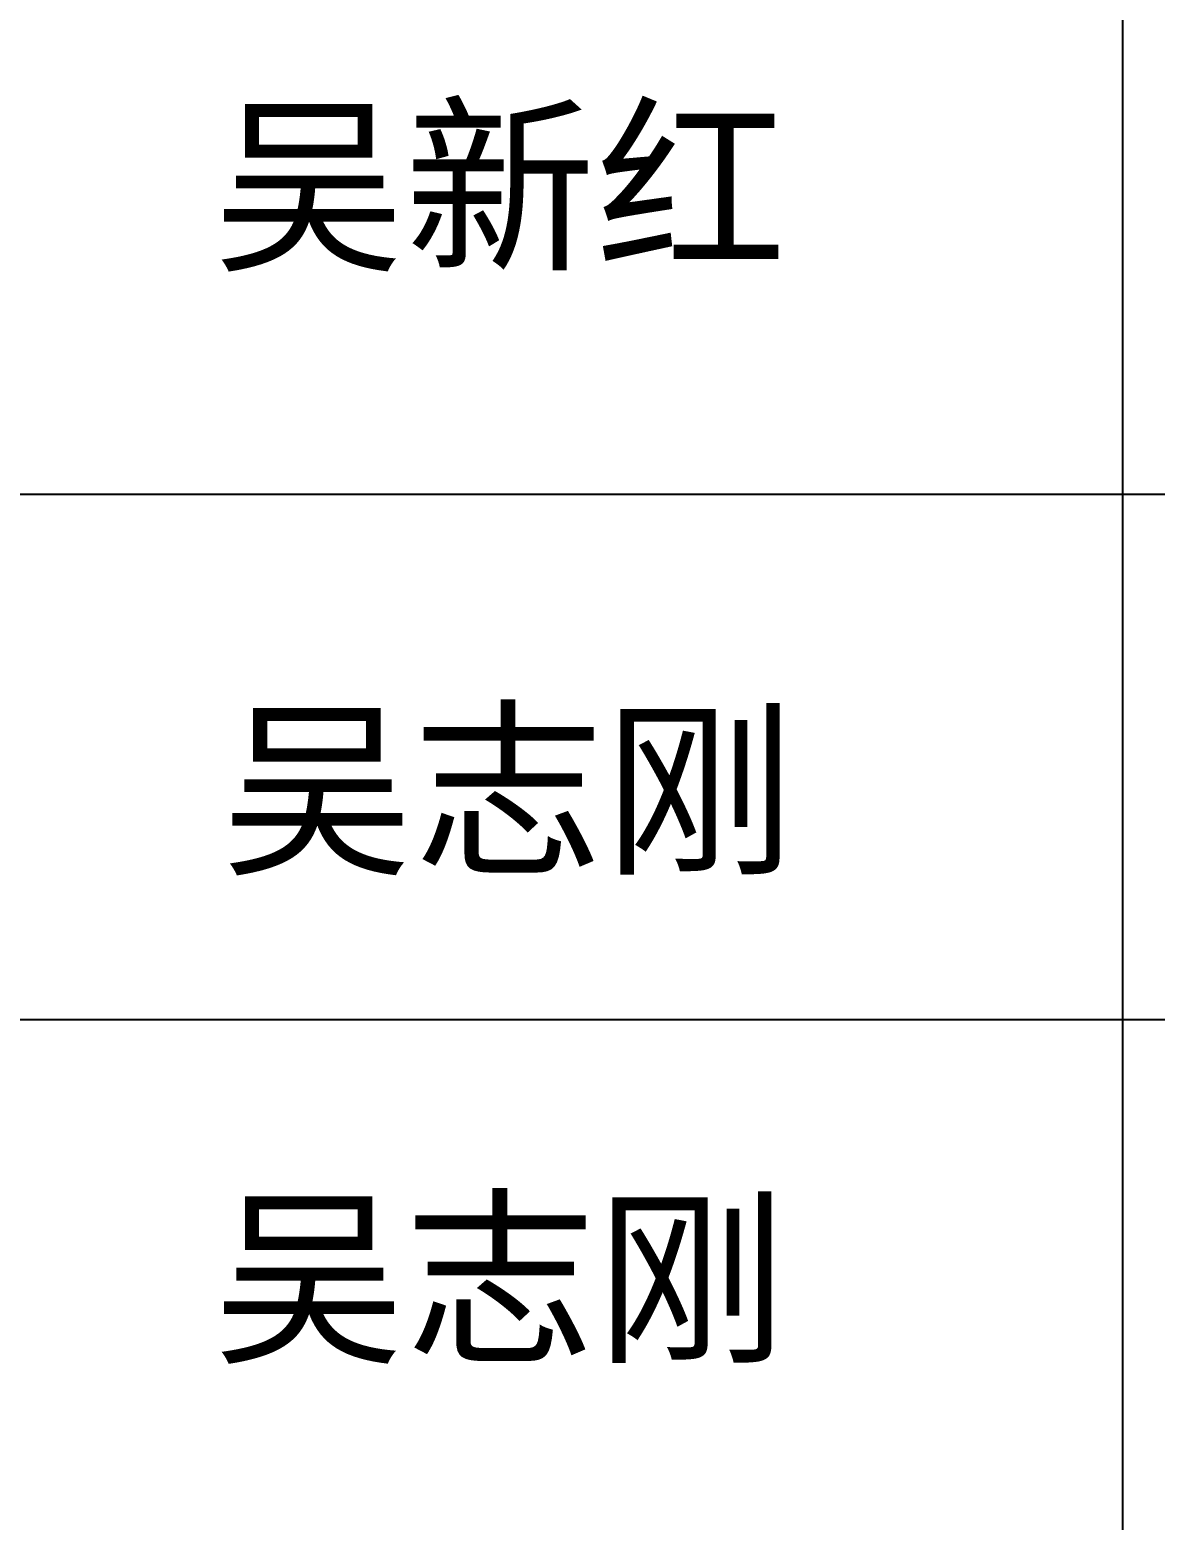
# Model space of a CAD drawing. Extents: x -737978 to 768813, y -372247 to 1140308.
# Drawn here: x -229445 to -225297, y -128645 to -123155 of the extents above; entities that cross this region are included whole.
import ezdxf

# ---------------------------------------------------------------- set-up
doc = ezdxf.new("R2010")
doc.units = 0
doc.header["$LTSCALE"] = 10
doc.header["$MEASUREMENT"] = 0
doc.layers.get('0').update_dxf_attribs({"linetype": 'CONTINUOUS'})
doc.layers.add('PUB_TITLE', color=4, linetype='CONTINUOUS')
doc.styles.add('-宋体', font='', dxfattribs={"width": 0.8})
doc.styles.get('-宋体').set_extended_font_data('SimSun')

# ---------------------------------------------------------------- blocks, each defined once
blk = doc.blocks.new('TQ1')
at = {"layer": 'PUB_TITLE'}
for p, q in [((-49854.8, -402854.8), (-43854.8, -402854.8)), ((-49854.8, -403754.8), (-43854.8, -403754.8))]:
    blk.add_line(p, q, dxfattribs=at)
blk.add_lwpolyline([(-45804.8, -401054.8), (-45804.8, -406454.8)], dxfattribs=at)
at = {"layer": 'PUB_TITLE', "style": '-宋体'}
for s, p in [('吴新红', (-47362.3, -402447.1)), ('吴志刚', (-47348.2, -403481.5))]:
    blk.add_text(s, height=240, dxfattribs=at).set_placement(p)
at = {"layer": 'PUB_TITLE', "style": '-宋体', "width": 1.000002}
blk.add_text('吴志刚', height=240, dxfattribs=at).set_placement((-47362.2, -404318.2))

msp = doc.modelspace()

# ---------------------------------------------------------------- block references
at = {"xscale": 2.15028113370122, "yscale": 2.15028113370122, "zscale": 2.15028113370122}
msp.add_blockref('TQ1', (-126925.1, 741385.6), dxfattribs=at)

doc.saveas('drawing.dxf')
